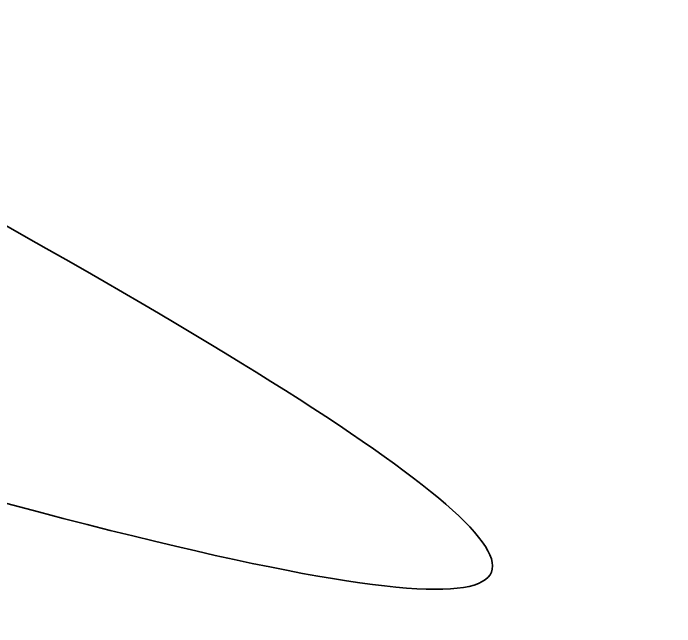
# Model space of a CAD drawing. Header units: millimetres. Extents: x 0 to 1845, y -1231 to 1016.
# Drawn here: x 264.571 to 265.32, y 253.579 to 254.274 of the extents above; entities that cross this region are included whole.
import ezdxf

# ---------------------------------------------------------------- set-up
doc = ezdxf.new("R2010")
doc.units = ezdxf.units.MM
doc.layers.add('Blocks', color=7, linetype='Continuous')
doc.layers.add('Blocks$Inner', color=7, linetype='Continuous', lineweight=25, true_color=0x007f00)
doc.layers.add('Blocks$Outline', color=7, linetype='Continuous', lineweight=35, true_color=0xff3f3f)

# ---------------------------------------------------------------- blocks, each defined once
blk = doc.blocks.new('Falcon Lounge Chair Front')
at = {"layer": 'Blocks$Inner'}
for points, weights in [([(74.1045, 356.67627), (223.91055, 256.56708), (385.20668, 202.96972)], [0.996461025283, 0.955144218588, 0.925772739511]), ([(42.42198, 347.90485), (192.13636, 244.00563), (355.01059, 193.33204)], [0.917915581572, 0.949301655288, 0.995993075332]), ([(70.70625, 347.90485), (220.42063, 244.00563), (383.29486, 193.33204)], [0.917915581572, 0.949301655288, 0.995993075332]), ([(266.04613, 252.55695), (257.43142, 255.85133), (253.07267, 266.86414)], [1, 0.921756045779, 1])]:
    blk.add_rational_spline(points, weights, degree=2, dxfattribs=at)
at = {"layer": 'Blocks$Outline'}
for points, weights, knots in [([(24.27123, 413.67498), (25.50915, 396.69359), (26.74708, 379.7122), (28.35409, 357.66772), (42.42198, 347.90485), (192.13636, 244.00563), (355.01059, 193.33204), (371.66597, 188.1502), (371.66597, 164.03268), (371.66597, 118.53184), (371.66597, 73.031), (371.66597, 48.17271), (354.39464, 43.5535), (238.79657, 12.63687), (121.16376, 10.03571), (121.16364, 10.0357)], [1, 1, 1, 0.874722035507, 1, 1.03419276712, 1.08505955812, 0.84567074191, 1.08505955812, 1.08505955812, 1.08505955812, 0.835503446028, 1.08505955812, 1.11484167877, 1.15388276942, 1.1538828106], [-0.112017, -0.112017, -0.112017, 0, 0, 40.474765, 40.474765, 509.909395, 509.909395, 550.536912, 550.536912, 550.835474, 550.835474, 592.352143, 592.352143, 924.267284, 924.267634, 924.267634, 924.267634]), ([(407.02115, 168.21601), (406.91859, 198.68552), (386.12013, 206.63912), (326.08313, 229.59803), (266.04613, 252.55695), (257.43142, 255.85133), (253.07267, 266.86414), (243.31816, 291.50989), (233.95809, 316.45969)], [0.998397317843, 0.794854779536, 1, 1, 1, 0.921756045779, 1, 0.995382562248, 0.99091178955], [0.335404, 0.335404, 0.335404, 52.399453, 52.399453, 52.976582, 52.976582, 76.869264, 76.869264, 136.103579, 136.103579, 136.103579])]:
    blk.add_rational_spline(points, weights, degree=2, knots=knots, dxfattribs=at)

msp = doc.modelspace()

# ---------------------------------------------------------------- block references
at = {"layer": 'Blocks'}
msp.add_blockref('Falcon Lounge Chair Front', (0, 0), dxfattribs=at)

doc.saveas('drawing.dxf')
